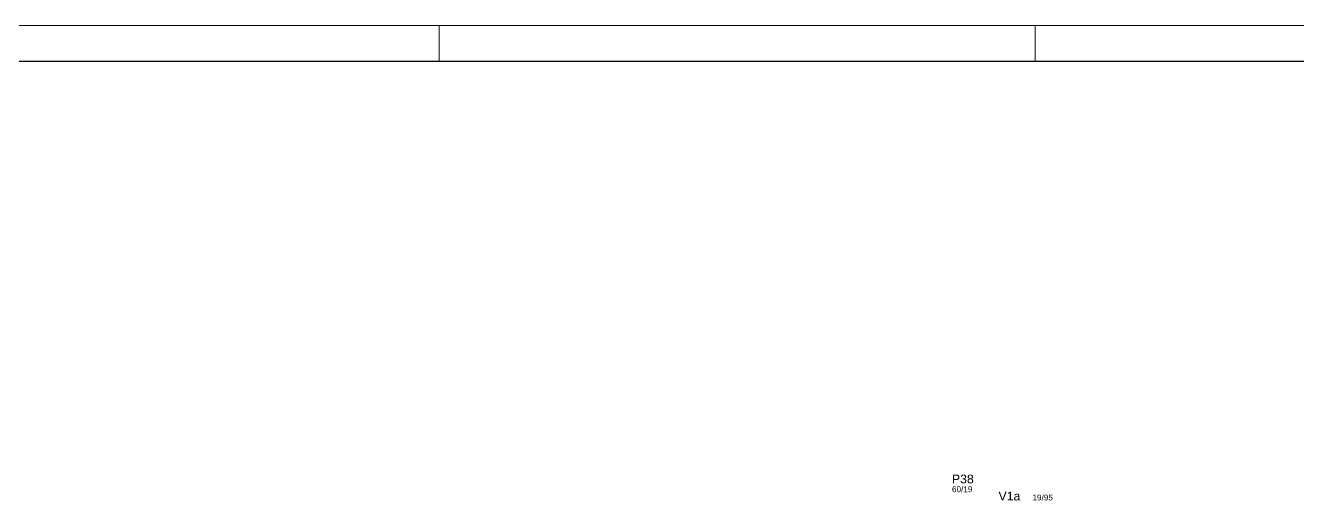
# Model space of a CAD drawing. Extents: x 1022 to 7350, y 170 to 3791.
# Drawn here: x 2351 to 4524, y 2979 to 3791 of the extents above; entities that cross this region are included whole.
import ezdxf

# ---------------------------------------------------------------- set-up
doc = ezdxf.new("R2010")
doc.units = 0
doc.layers.add('FOLHA', color=255, linetype='Continuous', lineweight=5)
for name, color, linetype in [('L-N', 4, 'Continuous'), ('P-D', 2, 'Continuous'), ('VIG-D', 2, 'Continuous'), ('VIG-N', 4, 'Continuous')]:
    doc.layers.add(name, color=color, linetype=linetype)
doc.styles.get("Standard").update_dxf_attribs({"font": 'arial.ttf'})

msp = doc.modelspace()

# ---------------------------------------------------------------- linework, layer by layer
at = {"color": 30}
msp.add_line((1174.16, 3729.88), (7288.84, 3729.88), dxfattribs=at)
at = {"layer": 'FOLHA'}
for p, q in [((1021.75, 3790.85), (7349.8, 3790.85)), ((3057.94, 3729.88), (3057.94, 3790.85)), ((4076.04, 3729.88), (4076.04, 3790.85))]:
    msp.add_line(p, q, dxfattribs=at)

# ---------------------------------------------------------------- texts
at = {"layer": 'L-N', "linetype": 'Continuous'}
msp.add_text('P38', height=15, rotation=359.99518, dxfattribs=at).set_placement((3933.98, 3008.06))
at = {"layer": 'P-D', "linetype": 'Continuous'}
msp.add_text('60/19', height=10, rotation=359.99518, dxfattribs=at).set_placement((3933.98, 2993.06))
at = {"layer": 'VIG-D', "linetype": 'Continuous'}
msp.add_text('19/95', height=10, rotation=359.99518, dxfattribs=at).set_placement((4071.48, 2978.93))
at = {"layer": 'VIG-N', "linetype": 'Continuous'}
msp.add_text('V1a', height=15, rotation=359.99518, dxfattribs=at).set_placement((4013.48, 2978.94))

doc.saveas('drawing.dxf')
